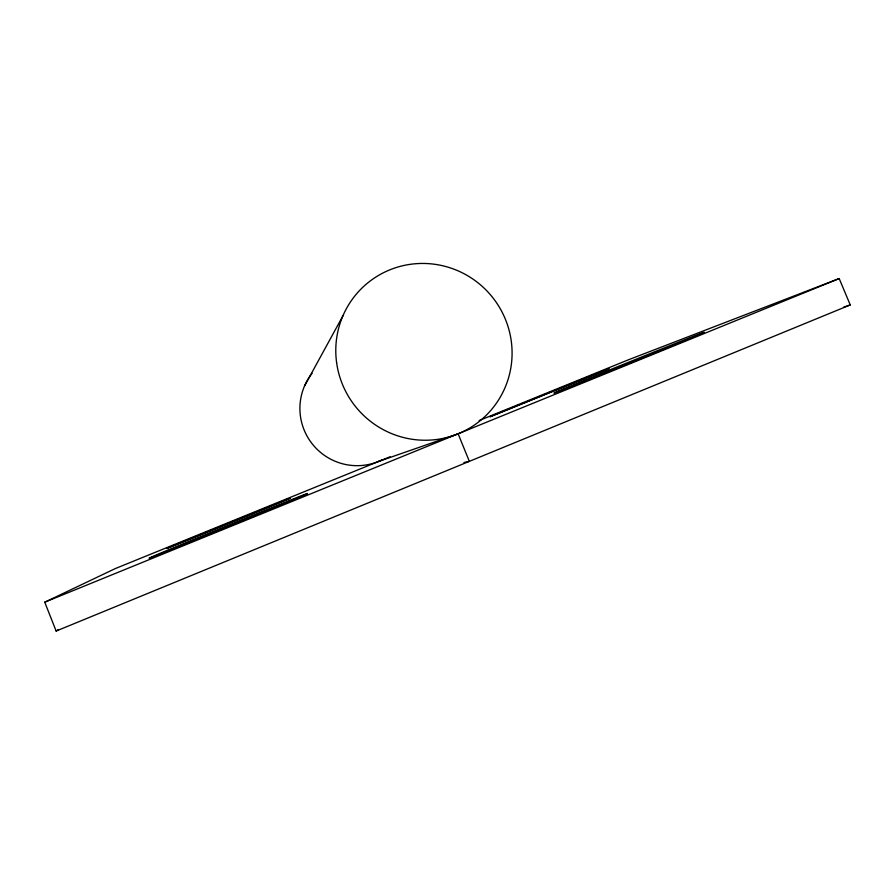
<?xml version="1.0" encoding="UTF-8"?>
<svg xmlns="http://www.w3.org/2000/svg" width="895" height="895" viewBox="0 0 895 895"><rect width="100%" height="100%" fill="white"/><g stroke="black" fill="none" stroke-linecap="round" stroke-linejoin="round"><path stroke-width="1.34" d="M304.501 386.069L342.841 316.002M390.086 456.774L115.265 568.593L44.75 602.201L56.139 631.053L58.421 629.532M56.139 631.053L850.25 304.926L839.186 278.558L628.29 359.846L479.127 420.538M44.75 602.201L839.186 278.558M378.473 461.496L456.819 434.254M843.661 307.13L850.25 304.926M463.946 462.502L469.349 461.35L458.117 433.795M382.154 459.84A57.056 56.709 48.9 0 1 312.086 373.304M290.103 498.235L167.018 548.333L290.103 498.235M608.846 368.628L490.113 416.734L608.846 368.628M336.609 362.62A88.918 87.609 50.4 0 0 478.008 422.429A88.918 87.609 50.4 0 0 457.177 270.469A88.918 87.609 50.4 0 0 336.609 362.62M174.122 548.467A84.331 0.638 -22.2 0 0 302.767 495.696A84.331 0.638 -22.2 0 0 202.236 535.836A84.331 0.638 -22.2 0 0 174.122 548.467M581.862 382.266A81.266 0.593 -22 0 0 704.164 332.403A81.266 0.593 -22 0 0 603.622 372.376A81.266 0.593 -22 0 0 581.862 382.266"/></g></svg>
